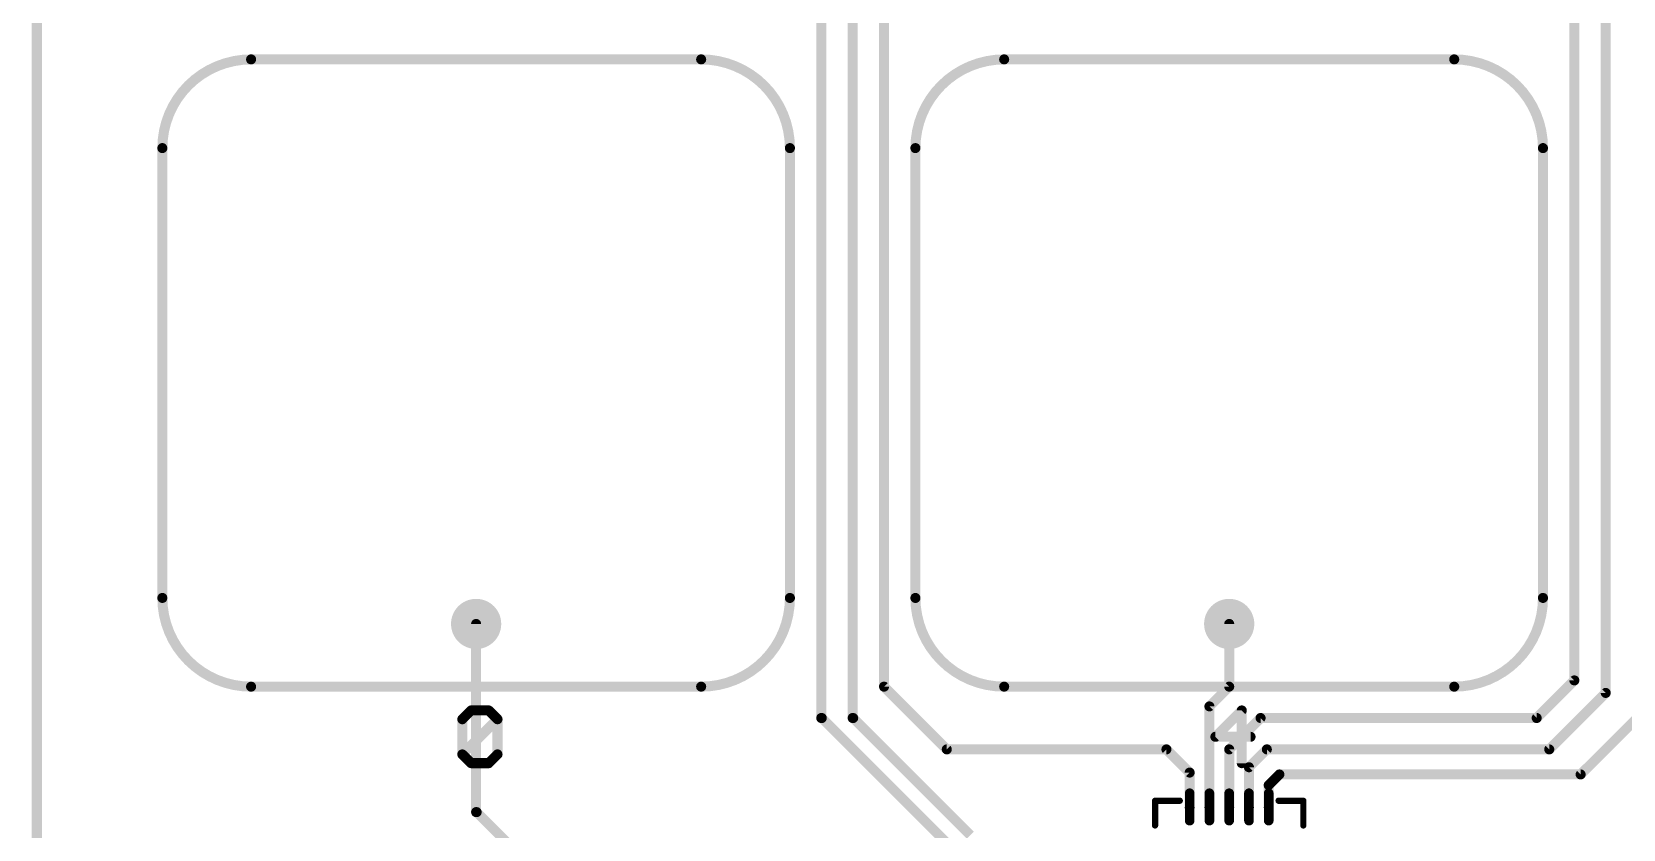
# Model space of a CAD drawing. Extents: x 0 to 48, y -23 to 79.
# Drawn here: x -0.1 to 32.1, y 11.08 to 27.23 of the extents above; entities that cross this region are included whole.
import ezdxf

# ---------------------------------------------------------------- set-up
doc = ezdxf.new("R2010")
doc.units = 0
for name, color, linetype in [('1', 12, 'CONTINUOUS'), ('16', 132, 'CONTINUOUS'), ('18', 110, 'CONTINUOUS'), ('20', 53, 'CONTINUOUS'), ('21', 41, 'CONTINUOUS'), ('22', 40, 'CONTINUOUS')]:
    doc.layers.add(name, color=color, linetype=linetype)

# ---------------------------------------------------------------- blocks, each defined once
blk = doc.blocks.new('RECT31200X120000R100')
at = {"const_width": 0.0975}
blk.add_lwpolyline([(0.0488, -0.2775), (0.0488, 0.2775, 0.4142), (0, 0.3263), (0, 0.3263, 0.4142), (-0.0488, 0.2775), (-0.0488, -0.2775, 0.4142), (0, -0.3263), (0, -0.3263, 0.4142)], format="xyb", close=True, dxfattribs=at)
blk.add_solid([(-0.0244, -0.3019), (0.0244, -0.3019), (-0.0244, 0.3019), (0.0244, 0.3019)])
blk = doc.blocks.new('ROUNDV')
at = {"const_width": 0.5}
blk.add_lwpolyline([(0, -0.25, 1), (0, 0.25, 1), (0, -0.25)], format="xyb", dxfattribs=at)

msp = doc.modelspace()

# ---------------------------------------------------------------- linework, layer by layer
at = {"layer": '1'}
for points, const_width in [([(4.336, 26.67, 0.4142), (2.54, 24.874)], 0.2032), ([(4.336, 26.7208, 1), (4.336, 26.6192)], 0.1016), ([(4.336, 26.6192, 1), (4.336, 26.7208)], 0.1016), ([(15.24, 24.874, 0.4142), (13.444, 26.67)], 0.2032), ([(13.444, 26.7208, 1), (13.444, 26.6192)], 0.1016), ([(13.444, 26.6192, 1), (13.444, 26.7208)], 0.1016), ([(19.576, 26.67, 0.4142), (17.78, 24.874)], 0.2032), ([(19.576, 26.7208, 1), (19.576, 26.6192)], 0.1016), ([(19.576, 26.6192, 1), (19.576, 26.7208)], 0.1016), ([(30.48, 24.874, 0.4142), (28.684, 26.67)], 0.2032), ([(28.684, 26.7208, 1), (28.684, 26.6192)], 0.1016), ([(28.684, 26.6192, 1), (28.684, 26.7208)], 0.1016), ([(2.5908, 24.874, 1), (2.4892, 24.874)], 0.1016), ([(2.4892, 24.874, 1), (2.5908, 24.874)], 0.1016), ([(15.2908, 24.874, 1), (15.1892, 24.874)], 0.1016), ([(15.1892, 24.874, 1), (15.2908, 24.874)], 0.1016), ([(17.8308, 24.874, 1), (17.7292, 24.874)], 0.1016), ([(17.7292, 24.874, 1), (17.8308, 24.874)], 0.1016), ([(30.5308, 24.874, 1), (30.4292, 24.874)], 0.1016), ([(30.4292, 24.874, 1), (30.5308, 24.874)], 0.1016), ([(2.54, 15.766, 0.4142), (4.336, 13.97)], 0.2032), ([(2.5908, 15.766, 1), (2.4892, 15.766)], 0.1016), ([(2.4892, 15.766, 1), (2.5908, 15.766)], 0.1016), ([(13.444, 13.97, 0.4142), (15.24, 15.766)], 0.2032), ([(15.2908, 15.766, 1), (15.1892, 15.766)], 0.1016), ([(15.1892, 15.766, 1), (15.2908, 15.766)], 0.1016), ([(17.78, 15.766, 0.4142), (19.576, 13.97)], 0.2032), ([(17.8308, 15.766, 1), (17.7292, 15.766)], 0.1016), ([(17.7292, 15.766, 1), (17.8308, 15.766)], 0.1016), ([(28.684, 13.97, 0.4142), (30.48, 15.766)], 0.2032), ([(30.5308, 15.766, 1), (30.4292, 15.766)], 0.1016), ([(30.4292, 15.766, 1), (30.5308, 15.766)], 0.1016), ([(4.336, 14.0208, 1), (4.336, 13.9192)], 0.1016), ([(4.336, 13.9192, 1), (4.336, 14.0208)], 0.1016), ([(13.444, 14.0208, 1), (13.444, 13.9192)], 0.1016), ([(13.444, 13.9192, 1), (13.444, 14.0208)], 0.1016), ([(19.576, 14.0208, 1), (19.576, 13.9192)], 0.1016), ([(19.576, 13.9192, 1), (19.576, 14.0208)], 0.1016), ([(28.684, 14.0208, 1), (28.684, 13.9192)], 0.1016), ([(28.684, 13.9192, 1), (28.684, 14.0208)], 0.1016)]:
    msp.add_lwpolyline(points, format="xyb", dxfattribs=dict(at, const_width=const_width))
at = {"layer": '1', "const_width": 0.2032}
for points in [[(13.444, 26.67), (4.336, 26.67)], [(28.684, 26.67), (19.576, 26.67)], [(2.54, 24.874), (2.54, 15.766)], [(15.24, 15.766), (15.24, 24.874)], [(17.78, 24.874), (17.78, 15.766)], [(30.48, 15.766), (30.48, 24.874)], [(4.336, 13.97), (13.444, 13.97)], [(19.576, 13.97), (28.684, 13.97)]]:
    msp.add_lwpolyline(points, dxfattribs=at)
at = {"layer": '16', "const_width": 0.2032}
for points in [[(17.145, 13.97), (17.145, 57.785)], [(16.51, 13.335), (16.51, 43.18)], [(31.75, 13.843), (31.75, 43.18)], [(15.875, 13.335), (15.875, 28.575)], [(31.115, 14.097), (31.115, 28.575)], [(8.89, 11.43), (8.89, 15.24)], [(24.13, 13.97), (24.13, 15.24)], [(30.353, 13.335), (31.115, 14.097)], [(18.415, 12.7), (17.145, 13.97)], [(23.73, 13.57), (24.13, 13.97)], [(30.607, 12.7), (31.75, 13.843)], [(23.73, 11.5346), (23.73, 13.57)], [(15.875, 13.335), (15.8852, 13.335)], [(15.8852, 13.335), (18.6551, 10.5651)], [(16.51, 13.335), (16.5202, 13.335)], [(16.5202, 13.335), (18.8901, 10.9651)], [(24.13, 12.7), (24.765, 13.335)], [(24.765, 13.335), (30.353, 13.335)], [(31.242, 12.192), (32.385, 13.335)], [(22.86, 12.7), (18.415, 12.7)], [(23.33, 12.23), (22.86, 12.7)], [(24.13, 11.5346), (24.13, 12.7)], [(24.53, 12.338), (24.892, 12.7)], [(24.892, 12.7), (30.607, 12.7)], [(23.33, 11.5346), (23.33, 12.23)], [(24.53, 11.5346), (24.53, 12.338)], [(24.93, 11.976), (25.146, 12.192)], [(25.146, 12.192), (31.242, 12.192)], [(24.93, 11.5346), (24.93, 11.976)], [(8.89, 11.43), (8.9002, 11.43)], [(8.9002, 11.43), (10.1651, 10.1651)]]:
    msp.add_lwpolyline(points, dxfattribs=at)
at = {"layer": '16', "const_width": 0.1016}
for points in [[(8.9408, 15.24, 1), (8.8392, 15.24)], [(24.1808, 15.24, 1), (24.0792, 15.24)], [(31.1509, 14.0611, 1), (31.0791, 14.1329)], [(17.1809, 14.0059, 1), (17.1091, 13.9341)], [(17.0942, 13.97, 1), (17.1958, 13.97)], [(24.0792, 13.97, 1), (24.1808, 13.97)], [(24.1659, 13.9341, 1), (24.0941, 14.0059)], [(31.0642, 14.097, 1), (31.1658, 14.097)], [(31.6992, 13.843, 1), (31.8008, 13.843)], [(31.7859, 13.8071, 1), (31.7141, 13.8789)], [(23.7808, 13.57, 1), (23.6792, 13.57)], [(23.6941, 13.6059, 1), (23.7659, 13.5341)], [(15.875, 13.3858, 1), (15.875, 13.2842)], [(15.8242, 13.335, 1), (15.9258, 13.335)], [(15.9211, 13.3709, 1), (15.8492, 13.2991)], [(15.8852, 13.2842, 1), (15.8852, 13.3858)], [(16.51, 13.3858, 1), (16.51, 13.2842)], [(16.4592, 13.335, 1), (16.5608, 13.335)], [(16.5561, 13.3709, 1), (16.4842, 13.2991)], [(16.5202, 13.2842, 1), (16.5202, 13.3858)], [(24.765, 13.3858, 1), (24.765, 13.2842)], [(24.8009, 13.2991, 1), (24.7291, 13.3709)], [(30.3171, 13.3709, 1), (30.3889, 13.2991)], [(30.353, 13.2842, 1), (30.353, 13.3858)], [(18.415, 12.7508, 1), (18.415, 12.6492)], [(18.3791, 12.6641, 1), (18.4509, 12.7359)], [(22.8959, 12.7359, 1), (22.8241, 12.6641)], [(22.86, 12.6492, 1), (22.86, 12.7508)], [(24.1808, 12.7, 1), (24.0792, 12.7)], [(24.0941, 12.7359, 1), (24.1659, 12.6641)], [(24.892, 12.7508, 1), (24.892, 12.6492)], [(24.9279, 12.6641, 1), (24.8561, 12.7359)], [(30.5711, 12.7359, 1), (30.6429, 12.6641)], [(30.607, 12.6492, 1), (30.607, 12.7508)], [(23.3808, 12.23, 1), (23.2792, 12.23)], [(23.2941, 12.1941, 1), (23.3659, 12.2659)], [(24.5808, 12.338, 1), (24.4792, 12.338)], [(24.4941, 12.3739, 1), (24.5659, 12.3021)], [(25.146, 12.2428, 1), (25.146, 12.1412)], [(25.1819, 12.1561, 1), (25.1101, 12.2279)], [(31.2061, 12.2279, 1), (31.2779, 12.1561)], [(31.242, 12.1412, 1), (31.242, 12.2428)], [(24.9808, 11.976, 1), (24.8792, 11.976)], [(24.8941, 12.0119, 1), (24.9659, 11.9401)], [(8.89, 11.4808, 1), (8.89, 11.3792)], [(8.8392, 11.43, 1), (8.9408, 11.43)], [(8.9361, 11.4659, 1), (8.8642, 11.3941)], [(8.9002, 11.3792, 1), (8.9002, 11.4808)], [(23.2792, 11.5346, 1), (23.3808, 11.5346)], [(23.6792, 11.5346, 1), (23.7808, 11.5346)], [(24.0792, 11.5346, 1), (24.1808, 11.5346)], [(24.4792, 11.5346, 1), (24.5808, 11.5346)], [(24.8792, 11.5346, 1), (24.9808, 11.5346)]]:
    msp.add_lwpolyline(points, format="xyb", dxfattribs=at)
at = {"layer": '20', "const_width": 0.2032}
msp.add_lwpolyline([(0, 0), (0, 78.74)], dxfattribs=at)
at = {"layer": '21', "const_width": 0.2032}
for points in [[(8.6106, 13.3104), (8.7886, 13.4883)], [(8.7886, 13.4883), (9.1445, 13.4883)], [(9.1445, 13.4883), (9.3224, 13.3104)], [(24.3845, 13.4883), (23.8506, 12.9545)], [(24.3845, 12.4206), (24.3845, 13.4883)], [(8.6106, 12.5986), (8.6106, 13.3104)], [(8.6106, 12.5986), (9.3224, 13.3104)], [(9.3224, 13.3104), (9.3224, 12.5986)], [(23.8506, 12.9545), (24.5624, 12.9545)], [(8.7886, 12.4206), (8.6106, 12.5986)], [(9.3224, 12.5986), (9.1445, 12.4206)], [(9.1445, 12.4206), (8.7886, 12.4206)]]:
    msp.add_lwpolyline(points, dxfattribs=at)
at = {"layer": '21', "const_width": 0.1016}
for points in [[(8.7886, 13.5391, 1), (8.7886, 13.4375)], [(8.8245, 13.4524, 1), (8.7526, 13.5242)], [(9.1804, 13.5242, 1), (9.1085, 13.4524)], [(9.1445, 13.4375, 1), (9.1445, 13.5391)], [(24.4353, 13.4883, 1), (24.3337, 13.4883)], [(24.4204, 13.4524, 1), (24.3485, 13.5242)], [(8.6614, 13.3104, 1), (8.5598, 13.3104)], [(8.5747, 13.3463, 1), (8.6465, 13.2744)], [(9.3732, 13.3104, 1), (9.2716, 13.3104)], [(9.3583, 13.2744, 1), (9.2865, 13.3463)], [(9.2865, 13.2744, 1), (9.3583, 13.3463)], [(23.8506, 13.0053, 1), (23.8506, 12.9037)], [(23.8147, 12.9904, 1), (23.8865, 12.9185)], [(24.5624, 12.9037, 1), (24.5624, 13.0053)], [(8.6465, 12.6345, 1), (8.5747, 12.5626)], [(8.5747, 12.6345, 1), (8.6465, 12.5626)], [(8.5598, 12.5986, 1), (8.6614, 12.5986)], [(9.2716, 12.5986, 1), (9.3732, 12.5986)], [(9.3583, 12.5626, 1), (9.2865, 12.6345)], [(8.7886, 12.4714, 1), (8.7886, 12.3698)], [(8.7526, 12.3847, 1), (8.8245, 12.4565)], [(9.1085, 12.4565, 1), (9.1804, 12.3847)], [(9.1445, 12.3698, 1), (9.1445, 12.4714)], [(24.3337, 12.4206, 1), (24.4353, 12.4206)]]:
    msp.add_lwpolyline(points, format="xyb", dxfattribs=at)
at = {"layer": '22', "const_width": 0.0635}
for points in [[(22.63, 11.6918, 1), (22.63, 11.6282)], [(22.6618, 11.66, 1), (22.5983, 11.66)], [(23.13, 11.6282, 1), (23.13, 11.6918)], [(25.13, 11.6918, 1), (25.13, 11.6282)], [(25.6618, 11.66, 1), (25.5983, 11.66)], [(25.63, 11.6282, 1), (25.63, 11.6918)], [(22.5983, 11.16, 1), (22.6618, 11.16)], [(25.5983, 11.16, 1), (25.6618, 11.16)]]:
    msp.add_lwpolyline(points, format="xyb", dxfattribs=at)
at = {"layer": '22', "const_width": 0.127}
for points in [[(22.63, 11.66), (22.63, 11.16)], [(23.13, 11.66), (22.63, 11.66)], [(25.13, 11.66), (25.63, 11.66)], [(25.63, 11.66), (25.63, 11.16)]]:
    msp.add_lwpolyline(points, dxfattribs=at)

# ---------------------------------------------------------------- block references
at = {"layer": '16', "rotation": 180}
for p in [(23.33, 11.5346), (23.73, 11.5346), (24.13, 11.5346), (24.53, 11.5346), (24.93, 11.5346)]:
    msp.add_blockref('RECT31200X120000R100', p, dxfattribs=at)
at = {"layer": '18', "xscale": 1.016, "yscale": 1.016}
for p in [(8.89, 15.24), (8.89, 15.24), (24.13, 15.24), (24.13, 15.24)]:
    msp.add_blockref('ROUNDV', p, dxfattribs=at)

doc.saveas('drawing.dxf')
